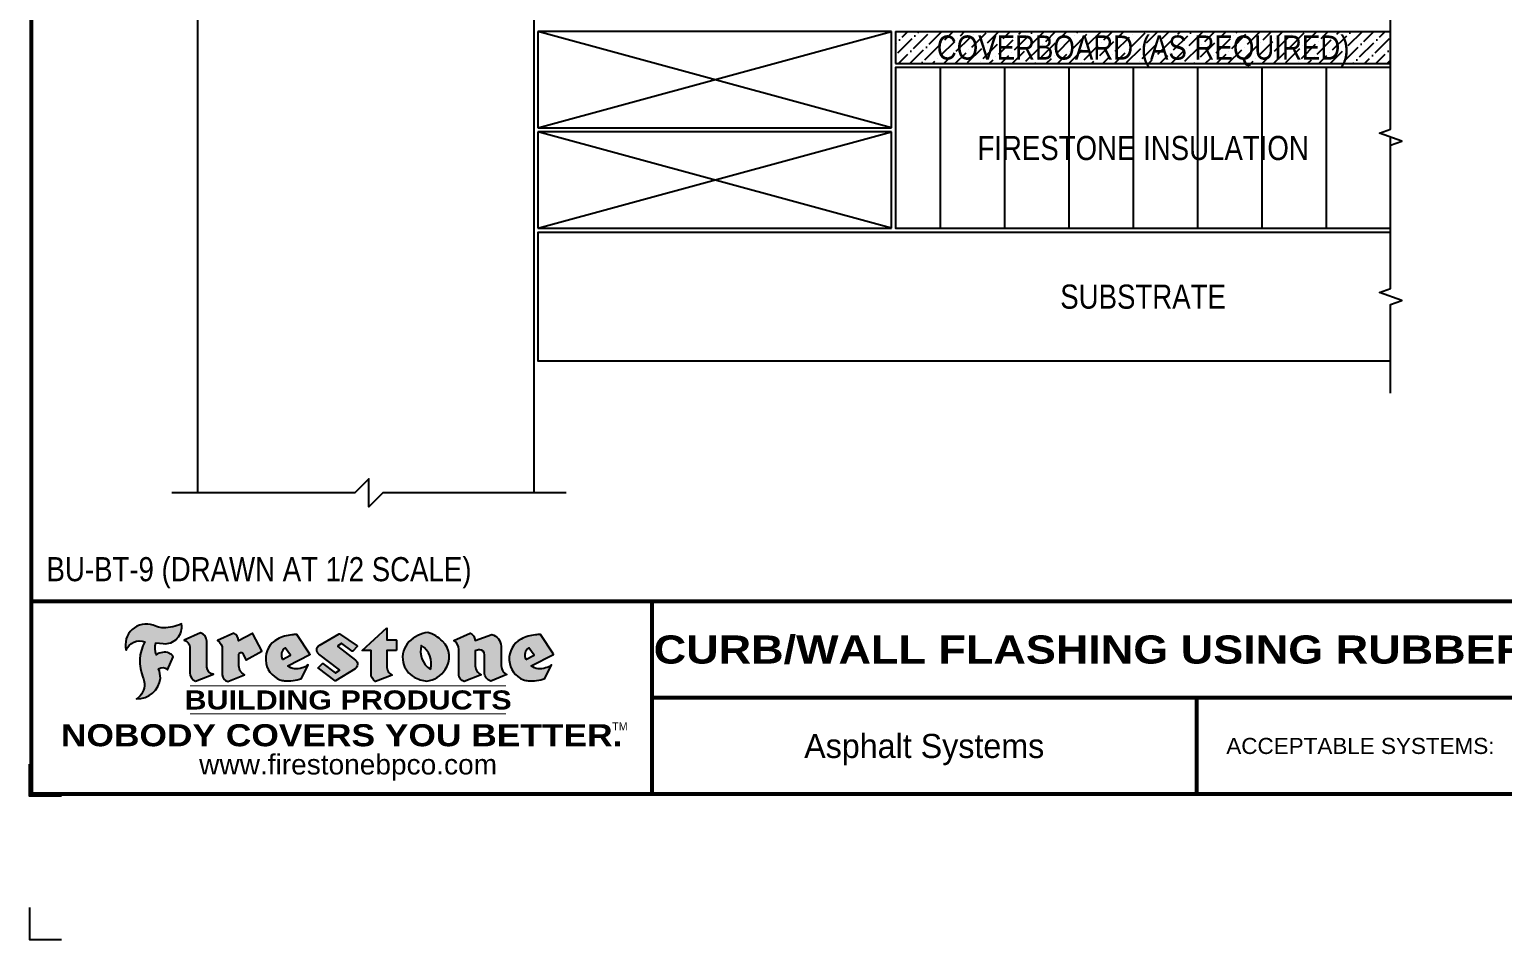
# Model space of a CAD drawing. Header units: inches. Extents: x -763.7 to -743.6, y -114.5 to -97.7.
# Drawn here: x -763.65 to -752.2, y -114.47 to -107.39 of the extents above; entities that cross this region are included whole.
import ezdxf
from ezdxf.enums import TextEntityAlignment as Align

# ---------------------------------------------------------------- set-up
doc = ezdxf.new("R2010")
doc.units = ezdxf.units.IN
doc.header["$MEASUREMENT"] = 0
doc.layers.get('0').update_dxf_attribs({"linetype": 'CONTINUOUS'})
doc.layers.get('DEFPOINTS').update_dxf_attribs({"linetype": 'CONTINUOUS'})
for name, color, linetype in [('FSBP-ANNO-LABEL', 7, 'CONTINUOUS'), ('FSBP-COVERBOARD_CANT', 46, 'CONTINUOUS'), ('FSBP-INSULATION', 7, 'CONTINUOUS'), ('FSBP-SUBSTRATE-GENERIC', 9, 'CONTINUOUS'), ('FSBP-TTLB', 7, 'CONTINUOUS'), ('FSBP-TTLB-BORDER', 7, 'CONTINUOUS'), ('FSBP-TTLB-TEXT', 7, 'CONTINUOUS'), ('FSBP-WALL-CURB', 9, 'CONTINUOUS'), ('FSBP-WOOD', 7, 'CONTINUOUS')]:
    doc.layers.add(name, color=color, linetype=linetype)
doc.styles.add('ARIAL', font='arial.ttf')
doc.styles.add('ARIAL_BOLD', font='')
doc.styles.add('ARIAL_NAR', font='ARIALN.TTF')
doc.styles.add('BANKGOTHIC', font='bgothm.ttf')
doc.styles.get('ARIAL_BOLD').set_extended_font_data('Arial Black')

# ---------------------------------------------------------------- blocks, each defined once
blk = doc.blocks.new('TTLB-ASPHALT_1')
at = {"layer": 'FSBP-TTLB-TEXT'}
h = blk.add_hatch(color=1, dxfattribs=at)
edge = h.paths.add_edge_path()
edge.add_arc((1.037309769669577, -0.1982514792917272), 0.1319107607348553, 264.0410451462098, 370.3106169565175)
edge.add_arc((1.027551646585692, 0.1214293576525733), 0.3273056962876235, 270.05058356628535, 295.23459397187514, ccw=False)
edge.add_arc((1.022801957313334, -0.06680179986895496), 0.1391656561713503, 249.3281275763668, 272.0749124149863, ccw=False)
edge.add_line((0.9736743133014443, -0.1970076156048179), (0.9474927838574558, -0.1852745150568325))
edge.add_arc((0.8939498971398336, -0.3394262635682139), 0.1631857907024099, 70.84590087378872, 194.3325259843273)
edge.add_arc((0.8444260109029358, -0.4259936440910792), 0.1179914261095279, 70.96950098067128, 156.9641407594482, ccw=False)
edge.add_arc((1.153141409296893, -0.4684497516079489), 0.3110405457095052, 150.323113748316, 203.2084295854517)
edge.add_arc((0.7562495500623072, -0.6412608153899839), 0.1218587156617311, 0.8849157075190988, 24.346689398949877, ccw=False)
edge.add_arc((0.749378166569727, -0.6475258110744306), 0.1289731377238325, -58.36655102076742, 3.6216782311386737, ccw=False)
edge.add_arc((0.825669902954445, -0.5792158350996175), 0.1783301886510355, 267.2205474105585, 354.1381621173521)
edge.add_arc((0.7903121048625223, -0.6011409294291781), 0.2127878929608591, 0.9996158580669169, 21.00503380861242)
edge.add_arc((1.018807122639402, -0.5666691048185157), 0.0513639566841585, 40.821177131732725, 125.52727787225791, ccw=False)
edge.add_line((1.057676976260041, -0.5330924682126437), (1.102776947655911, -0.4308018311949837))
edge.add_arc((1.040858222524662, -0.4699705673995993), 0.07326744446031509, 32.31675181867256, 66.31481236598174)
edge.add_arc((1.03226251882532, -0.5063316993097686), 0.1102246948011782, 69.8179132332389, 125.254734720681)
edge.add_arc((1.127708877207283, -0.3689593535312383), 0.1659710644737306, 164.1569669952081, 196.5811013160487, ccw=False)
edge.add_line((0.9680425188342383, -0.3236487780942383), (1.023615334387159, -0.3294494641845773))
h = blk.add_hatch(color=1, dxfattribs=at)
edge = h.paths.add_edge_path()
edge.add_line((2.763460561272041, -0.2072496393923444), (2.763460561272041, -0.2969520779963801))
edge.add_arc((2.765767478062685, -0.2969520779963943), 0.00230691679065842, 179.9999999996471, 269.9999999996471)
edge.add_line((2.765767478062685, -0.2992589947870528), (2.835417693520355, -0.2992589947870528))
edge.add_arc((2.835417693520355, -0.3015659115777538), 0.002306916790701052, 0, 90, ccw=False)
edge.add_line((2.837724610311056, -0.3015659115777538), (2.837724610311056, -0.3790761307453892))
edge.add_arc((2.835417693520355, -0.3790761307453749), 0.002306916790686842, 269.99999999964706, 359.99999999964706, ccw=False)
edge.add_line((2.835417693520355, -0.3813830475360618), (2.765767478062685, -0.3813830475360618))
edge.add_arc((2.765767478062685, -0.3836899643267202), 0.00230691679065842, 90.00000000035294, 180.0000000003529)
edge.add_line((2.763460561272041, -0.3836899643267344), (2.763460561272041, -0.5033995910642801))
edge.add_arc((2.836735953378934, -0.5071368822038522), 0.07337063740681407, 177.0802527808789, 245.3249543133826)
edge.add_line((2.806105814540615, -0.5738080530967267), (2.674529557384915, -0.6226036013049594))
edge.add_arc((2.708610405062075, -0.5642984087917995), 0.0675351734460605, 177.0345319916277, 239.69264280249, ccw=False)
edge.add_line((2.641165668230087, -0.560804539009709), (2.641165668230087, -0.3836899643267344))
edge.add_arc((2.638858751439443, -0.3836899643267202), 0.00230691679065842, 359.9999999996471, 449.999999999647)
edge.add_line((2.638858751439443, -0.3813830475360618), (2.572857950769389, -0.3813830475360618))
edge.add_line((2.572857950769389, -0.3813830475360618), (2.763460561272041, -0.2072496393923444))
h = blk.add_hatch(color=1, dxfattribs=at)
edge = h.paths.add_edge_path()
edge.add_line((1.275239419159561, -0.6223407783464694), (1.415345367376062, -0.5660418822574371))
edge.add_arc((1.421019305783972, -0.5090099247487814), 0.05731350411836947, 181.9717871001989, 264.31851000495806, ccw=False)
edge.add_line((1.363739737527226, -0.5109819325197265), (1.363412352251203, -0.3102363679013962))
edge.add_arc((1.294263659668758, -0.3103491388304036), 0.06914878453844908, 0.0934405599591014, 72.42834396969012)
edge.add_line((1.315139561173908, -0.2444268274366692), (1.186839444240604, -0.3024209471341379))
edge.add_arc((1.175246268095293, -0.3585110609420923), 0.05727567197445628, -0.017399788185912257, 78.322067691347, ccw=False)
edge.add_line((1.232521937428658, -0.3585284546236807), (1.232574268422297, -0.555126496687123))
edge.add_arc((1.305699496415485, -0.5558575689677241), 0.07312888236350451, 179.4272023230205, 245.3845503102953)
h = blk.add_hatch(color=1, dxfattribs=at)
edge = h.paths.add_edge_path()
edge.add_line((1.792026821926584, -0.3839679064720229), (1.722158956877934, -0.2518542302253621))
edge.add_arc((1.720119655279632, -0.2529327078887889), 0.002306916790721916, 27.87197133405528, 117.3766794470726)
edge.add_line((1.719058846382097, -0.250884159729182), (1.610638460368705, -0.3070279753467702))
edge.add_arc((1.547088841662969, -0.306102665849437), 0.06355635479880158, 359.165808011073, 425.8793658831422)
edge.add_line((1.573061729235633, -0.2480956029480268), (1.446879247402876, -0.3051325108639702))
edge.add_arc((1.407812067100195, -0.3703571330466247), 0.07602957263902092, -3.441403975725109, 59.07992244284969, ccw=False)
edge.add_line((1.483704536400296, -0.3749210150788969), (1.483704536400296, -0.5723838140635706))
edge.add_arc((1.540537465180449, -0.5682544061150878), 0.05698275005415228, 184.1557352478595, 255.3066498366543)
edge.add_line((1.526084036778343, -0.6233736605654059), (1.657291340682093, -0.570650514527486))
edge.add_arc((1.688298576827208, -0.502139038842401), 0.07520153584805701, 207.5160880841914, 245.649226723163, ccw=False)
edge.add_arc((1.721050197024908, -0.491448816845633), 0.1093332836229113, 179.4823365255141, 204.5537900001094, ccw=False)
edge.add_line((1.611721375809452, -0.4904610114968335), (1.611721375809452, -0.4126404716788983))
edge.add_arc((1.628589765097189, -0.4141592990360436), 0.01693662875851165, 28.356188110622497, 174.8549701683584, ccw=False)
edge.add_arc((1.627340435522399, -0.4197189881350454), 0.02111886817708033, 22.216893572439517, 40.10213956426492, ccw=False)
edge.add_line((1.646891420738257, -0.4117336534413738), (1.666638796144639, -0.4549750258192233))
edge.add_arc((1.668737246926753, -0.4540167099035415), 0.002306916790685597, 204.5451281842828, 299.6323508190067)
edge.add_line((1.669877862091766, -0.4560219186518992), (1.791128135493295, -0.3870515928837648))
edge.add_line((1.791128135493295, -0.3870515928837648), (1.792026821926584, -0.3839679064720229))
h = blk.add_hatch(color=1, dxfattribs=at)
h.paths.add_polyline_path([(2.063388732080512, -0.2583237030618903, 0.02524281661523788), (2.025024361750752, -0.2610532129309178, 0.1213611957758757), (1.901773912052249, -0.3008158885520373, 0.6151668103976068), (1.93274136141747, -0.6099060679591872, 0.05306812109568645), (1.967936229862175, -0.617865745600497, 0.1150932231766138), (2.099126721549737, -0.5994933789882708), (2.151195569562105, -0.4944891916583316, -0.08755405562188731), (2.104230609512001, -0.5187113292177372, -0.265591761123442), (1.992692314386659, -0.5010701623316862), (2.165347897647223, -0.4141184325909109, 0.4518949533370738), (2.166222728871162, -0.4107679608846269)])
h.paths.add_polyline_path([(2.014217313945437, -0.4188965037300676), (1.951113654018855, -0.4515330109460507, -0.3720533890450154), (1.973177450672722, -0.3607130665457561)], flags=16)
h = blk.add_hatch(color=1, dxfattribs=at)
edge = h.paths.add_edge_path()
edge.add_arc((2.260407392426799, -0.3775796671688738), 0.0415245022322573, 123.20805433950699, 232.2027298779723, ccw=False)
edge.add_line((2.237665217914071, -0.3428366421988329), (2.393535971665983, -0.2540943745380986))
edge.add_arc((2.394677353533154, -0.2560991469722467), 0.00230691679074142, 55.64644466176969, 119.65426054492929, ccw=False)
edge.add_line((2.395979141996861, -0.2541946229174954), (2.531809646140459, -0.3470380726374032))
edge.add_arc((2.530468902927936, -0.3489153772789848), 0.00230691679070047, -42.73110123842042, 54.46613537395791, ccw=False)
edge.add_line((2.532163440279987, -0.3504807552658491), (2.498457913851155, -0.3869673252714421))
edge.add_arc((2.496763376499132, -0.385401947284592), 0.002306916790673087, 233.75270768949161, 317.26889876139137, ccw=False)
edge.add_line((2.495399362263356, -0.38726241234572), (2.413849913492982, -0.3274738082119626))
edge.add_arc((2.412485899257177, -0.3293342732731332), 0.002306916790719977, 53.75270768979654, 124.4135619297866)
edge.add_line((2.41118211687575, -0.3274311136421062), (2.382933981293377, -0.346782838468144))
edge.add_arc((2.384237763674776, -0.3486859980991568), 0.002306916790694806, 124.4135619293765, 231.8459020253658)
edge.add_line((2.382812599816248, -0.3505000469010184), (2.519899969301207, -0.4581994452042721))
edge.add_arc((2.494247019847677, -0.4908523236374407), 0.0415245022322573, -55.21225898295228, 51.84590202520451, ccw=False)
edge.add_line((2.517938320565804, -0.5249552055672808), (2.364434947484597, -0.6179520922513717))
edge.add_arc((2.363239601923482, -0.6159790200102009), 0.002306916790727131, 233.2955624372974, 301.2087215702374, ccw=False)
edge.add_line((2.361860787187538, -0.6178285429225383), (2.231266621301074, -0.5204709167214361))
edge.add_arc((2.232647938930654, -0.518623262347532), 0.002306916790697738, 135.5134179846412, 233.2179869199849, ccw=False)
edge.add_line((2.231002150870836, -0.5170067083764565), (2.262839375599356, -0.4845937328397696))
edge.add_arc((2.264485163659231, -0.4862102868108593), 0.002306916790748635, 53.03528399994502, 135.5134179853723, ccw=False)
edge.add_line((2.265872365996302, -0.4843670465239001), (2.361834678328762, -0.5565872257804898))
edge.add_arc((2.363221880665748, -0.55474398549363), 0.00230691679062697, 233.0352840000717, 302.2362632414427)
edge.add_line((2.36445241715569, -0.5566953042850713), (2.39428499383348, -0.5378823484768844))
edge.add_arc((2.393054457343538, -0.5359310296853721), 0.002306916790685158, 302.2362632406162, 412.202729876843)
edge.add_line((2.394468296066179, -0.5341081404551886), (2.234958295420142, -0.4103916733127022))
h = blk.add_hatch(color=1, dxfattribs=at)
edge = h.paths.add_edge_path(flags=16)
edge.add_arc((2.940363509127394, -0.4847985213681483), 0.1684614578629417, 344.5558804047865, 417.0140046669545)
edge.add_arc((3.194458079644619, -0.3883534532477739), 0.1684614578629416, 164.5558804047865, 237.0140046669546)
edge = h.paths.add_edge_path()
edge.add_arc((3.069375116502187, -0.4399344555144893), 0.1828726885096673, 136.0914512150047, 191.213418978326)
edge.add_arc((3.064939550433394, -0.4318234379590393), 0.18031488047485, 194.0167254156723, 240.666373083186)
edge.add_arc((3.098047041778983, -0.3845058757092517), 0.2378525180183701, 239.2975390661776, 264.2889872773176)
edge.add_arc((3.048844782126224, -0.419023238379296), 0.203760689247156, 277.1986764832035, 326.503572961274)
edge.add_arc((3.077739326803538, -0.434104661646515), 0.1713748657917091, 325.3768876809903, 406.3828327799087)
edge.add_arc((3.011839488065931, -0.4896144380417837), 0.257194564585, 44.2846255351977, 73.82901434867308)
edge.add_arc((3.117152499586979, -0.4983433120546721), 0.2579560664039132, 97.50292863483669, 134.1039137579027)
h = blk.add_hatch(color=1, dxfattribs=at)
edge = h.paths.add_edge_path()
edge.add_line((3.322690228557462, -0.5721896537377091), (3.322690228557462, -0.3749210150788969))
edge.add_arc((3.24679775925739, -0.3703571330465678), 0.076029572638996, 356.5585960242387, 419.0799224428129)
edge.add_line((3.285864939560099, -0.3051325108639702), (3.412047421392799, -0.2480956029480268))
edge.add_arc((3.386074533820164, -0.3061026658494939), 0.06355635479883807, 0.3962622833877276, 65.87936588318718, ccw=False)
edge.add_line((3.449629368605429, -0.3056631084210863), (3.580526418688805, -0.2593848434574539))
edge.add_arc((3.555744121700968, -0.3530904070730259), 0.09692726601172152, 2.366977007666776, 75.18615851992018, ccw=False)
edge.add_line((3.652588689330287, -0.3490873311063041), (3.652588689330287, -0.4883770011386872))
edge.add_arc((3.761877549389567, -0.4914934052703757), 0.1093332836229049, 178.3666365323574, 204.5537900000422)
edge.add_arc((3.729125929191724, -0.502183627267101), 0.07520153584796149, 207.5160880841713, 245.2240541443095)
edge.add_line((3.697611150971852, -0.5704631245385627), (3.572585913552643, -0.6207021253773775))
edge.add_arc((3.595347186007587, -0.5526356419907756), 0.0717713151919874, 180.3328587115751, 251.51018566665869, ccw=False)
edge.add_line((3.523577081955409, -0.5530525936986663), (3.523577081955409, -0.4153032515383615))
edge.add_arc((3.486319529276869, -0.4148773504126382), 0.03725998689428563, 359.3450650296066, 449.0500281941025)
edge.add_arc((3.482769874121715, -0.4419622099033518), 0.06447454900600776, 86.29402372314017, 119.8211331593848)
edge.add_line((3.450707067966732, -0.3860252459975726), (3.450707067966732, -0.4904610114968335))
edge.add_arc((3.560035889182245, -0.4914488168456472), 0.1093332836229753, 179.4823365255069, 204.5537900001023)
edge.add_arc((3.527284268984403, -0.5021390388425004), 0.07520153584796385, 207.5160880841699, 245.6492267231416)
edge.add_line((3.496277032839316, -0.570650514527486), (3.365069728935509, -0.6233736605654059))
edge.add_arc((3.379502486061938, -0.5682868177318028), 0.05694615642555721, 183.9298782390169, 255.318496325343, ccw=False)
h = blk.add_hatch(color=1, dxfattribs=at)
h.paths.add_polyline_path([(3.957695472291277, -0.2583237030618903, 0.02524281661523822), (3.919331101961575, -0.2610532129309178, 0.1085638477195505), (3.807890832595604, -0.2939221658134414, 0.6425897848490651), (3.827048101628293, -0.6099060679591872, 0.05306812109569052), (3.862242970072884, -0.617865745600497, 0.1150932231766133), (3.993433461760503, -0.5994933789882708), (4.045502309772871, -0.4944891916583316, -0.08755405562189084), (3.998537349722767, -0.5187113292177372, -0.2655917611234366), (3.886999054597368, -0.5010701623316862), (4.059654637857989, -0.4141184325909109, 0.4518949533370731), (4.060529469081928, -0.4107679608846269)])
h.paths.add_polyline_path([(3.90852405415626, -0.4188965037300676), (3.845420394229677, -0.4515330109460507, -0.3720533890450147), (3.867484190883488, -0.3607130665457561)], flags=16)
at = {"layer": 'DEFPOINTS', "color": 1}
blk.add_lwpolyline([(0.234375, -1.515625), (-0.015625, -1.515625), (-0.015625, -1.265625)], dxfattribs=at)
at = {"layer": 'DEFPOINTS', "linetype": 'Continuous', "ltscale": 1.75}
blk.add_lwpolyline([(-0.015625, -2.380833333333342), (-0.015625, -2.630833333333342), (0.234375, -2.630833333333342)], dxfattribs=at)
at = {"layer": 'FSBP-TTLB', "const_width": 0.03125}
for points in [[(0, 0), (0, -1.5), (20, -1.5), (20, 0), (0, 0)], [(4.825208527206769, 0), (4.825208527206769, -0.75)], [(4.825208527206769, -0.75), (14.84028770518938, -0.75)], [(4.825208527206769, -0.75), (4.825208527206769, -1.5)]]:
    blk.add_lwpolyline(points, dxfattribs=at)
at = {"layer": 'FSBP-TTLB-BORDER', "const_width": 0.03125}
blk.add_lwpolyline([(20, 0), (20, 13), (0, 13), (0, 0)], dxfattribs=at)
at = {"layer": 'FSBP-TTLB-TEXT', "color": 1}
blk.add_line((0.7358432058323388, -0.379822754145593), (0.7358432058323388, -0.379822754145593), dxfattribs=at)
for points in [[(1.023615323725323, -0.3294494630716969, 0.5000510906601082), (1.167090420776901, -0.1746414942047778, -0.1103304102359608), (1.027840608309816, -0.2058762110801382, -0.09957876667165425), (0.9736743133014443, -0.1970076156048179), (0.9474927838574558, -0.1852745150568325, 0.5978159689075124), (0.7358432058323388, -0.379822754145593, -0.3938834584182213), (0.8828996422548698, -0.3144510229727047, 0.2349406564350952), (0.86727108227484, -0.5910237178633082, -0.1027304183841549), (0.8780937320133262, -0.6393788197974146, -0.2772692352614086), (0.8170223912655956, -0.7573362346216896, 0.3985429150902959), (1.003067614090241, -0.5974286950643517, 0.0875124847930418), (0.9889600163401155, -0.5248671157293501, -0.3874031597924062), (1.057676976260041, -0.5330924682126437), (1.102776947655911, -0.4308018311949837, 0.1494423498871741), (1.07029056398062, -0.4028746979725923, 0.2467195073738216), (0.9686394281704906, -0.4163228904100862, -0.1424285161541127), (0.9680425188342383, -0.3236487780942383), (1.023615334387159, -0.3294494641845773)], [(2.763460561272041, -0.2072496393923444), (2.763460561272041, -0.2969520779963801, 0.4142135623730958), (2.765767478062685, -0.2992589947870528), (2.835417693520355, -0.2992589947870528, -0.414213562373095), (2.837724610311056, -0.3015659115777538), (2.837724610311056, -0.3790761307453892, -0.4142135623730938), (2.835417693520355, -0.3813830475360618), (2.765767478062685, -0.3813830475360618, 0.4142135623730958), (2.763460561272041, -0.3836899643267344), (2.763460561272041, -0.5033995910642801, 0.3068985753588853), (2.806105814540615, -0.5738080530967267), (2.674529557384915, -0.6226036013049594, -0.2804194150632976), (2.641165668230087, -0.560804539009709), (2.641165668230087, -0.3836899643267344, 0.414213562373095), (2.638858751439443, -0.3813830475360618), (2.572857950769389, -0.3813830475360618), (2.763460561272041, -0.2072496393923444)], [(2.166222728871162, -0.4107679608846269), (2.063388732080512, -0.2583237030618903, 0.02524281661523788), (2.025024361750752, -0.2610532129309178, 0.1085638477195265), (1.913584092384895, -0.2939221658134414, 0.6425897848491228), (1.93274136141747, -0.6099060679591872, 0.05306812109568648), (1.967936229862175, -0.617865745600497, 0.1150932231766137), (2.099126721549737, -0.5994933789882708), (2.151195569562105, -0.4944891916583316, -0.0875540556218873), (2.104230609512001, -0.5187113292177372, -0.2655917611234418), (1.992692314386659, -0.5010701623316862), (2.165347897647223, -0.4141184325909109)], [(4.060529469081928, -0.4107679608846269), (3.957695472291277, -0.2583237030618903, 0.02524281661523788), (3.919331101961575, -0.2610532129309178, 0.1085638477195265), (3.807890832595604, -0.2939221658134414, 0.6425897848491228), (3.827048101628293, -0.6099060679591872, 0.05306812109568648), (3.862242970072884, -0.617865745600497, 0.1150932231766137), (3.993433461760503, -0.5994933789882708), (4.045502309772871, -0.4944891916583316, -0.0875540556218873), (3.998537349722767, -0.5187113292177372, -0.2655917611234418), (3.886999054597368, -0.5010701623316862), (4.059654637857989, -0.4141184325909109)], [(4.059654637857989, -0.4141184325909109, 0.4518949533370731), (4.060529469081928, -0.4107679608846269, 0.4518949533370731)]]:
    blk.add_lwpolyline(points, format="xyb", dxfattribs=at)
for points in [[(1.275239419159561, -0.6223407783464694), (1.415345367376062, -0.5660418822574371, -0.3756100036733062), (1.363739737527226, -0.5109819325197265), (1.363412352251203, -0.3102363679013962, 0.3265360292958048), (1.315139561173908, -0.2444268274366692), (1.186839444240604, -0.3024209471341379, -0.3557863980845349), (1.232521937428658, -0.3585284546236807), (1.232574268422297, -0.555126496687123, 0.2960110723418457)], [(1.792026821926584, -0.3839679064720229), (1.722158956877934, -0.2518542302253621, 0.4116839150163434), (1.719058846382097, -0.250884159729182), (1.610638460368705, -0.3070279753467702, 0.2996033003794034), (1.573061729235633, -0.2480956029480268), (1.446879247402876, -0.3051325108639702, -0.2797757560995365), (1.483704536400296, -0.3749210150788969), (1.483704536400296, -0.5723838140635706, 0.320828638474519), (1.526084036778343, -0.6233736605654059), (1.657291340682093, -0.570650514527486, -0.1679398621276611), (1.621603752698661, -0.5368819723450571, -0.1098333365370753), (1.611721375809452, -0.4904610114968335), (1.611721375809452, -0.4126404716788983, -0.743334502655012), (1.64349420176768, -0.4061152228778298, -0.07819791644735608), (1.646891420738257, -0.4117336534413738), (1.666638796144639, -0.4549750258192233, 0.4404648714563479), (1.669877862091766, -0.4560219186518992), (1.791128135493295, -0.3870515928837648)], [(2.234958295420142, -0.4103916733127022, -0.5150044486718882), (2.237665217914071, -0.3428366421988329), (2.393535971665983, -0.2540943745380986, -0.2867822934100265), (2.395979141996861, -0.2541946229174954), (2.531809646140459, -0.3470380726374032, -0.4515027974650387), (2.532163440279987, -0.3504807552658491), (2.498457913851155, -0.3869673252714421, -0.3814439164929681), (2.495399362263356, -0.38726241234572), (2.413849913492982, -0.3274738082119626, 0.3184718635035665), (2.41118211687575, -0.3274311136421062), (2.382933981293377, -0.346782838468144, 0.5064094529656681), (2.382812599816248, -0.3505000469010184), (2.519899969301207, -0.4581994452042721, -0.5043597839115849), (2.517938320565804, -0.5249552055672808), (2.364434947484597, -0.6179520922513717, -0.3053163970316367), (2.361860787187538, -0.6178285429225383), (2.231266621301074, -0.5204709167214361, -0.4541703869768119), (2.231002150870836, -0.5170067083764565), (2.262839375599356, -0.4845937328397696, -0.3762644290664977), (2.265872365996302, -0.4843670465239001), (2.361834678328762, -0.5565872257804898, 0.3114700032088108), (2.36445241715569, -0.5566953042850713), (2.39428499383348, -0.5378823484768844, 0.520381097387146), (2.394468296066179, -0.5341081404551886)], [(2.937624918725987, -0.3131105398334029, 0.2452625673097023), (2.889993533867141, -0.4754966266250307, 0.2064059665179019), (2.976604338974084, -0.5890186876871866, 0.1094800500670344), (3.074378098474654, -0.6211778035979165, 0.2185147641853038), (3.218764944843201, -0.5314757029352819, 0.3689489483072479), (3.195959963110113, -0.3100352223135445, 0.1296305888694145), (3.0834694040758, -0.242595816912754, 0.1610736375384317)], [(3.10274193015772, -0.5296595419651595, 0.3271311138286319), (3.032079658614293, -0.3434924326507627, 0.3271311138286322)], [(3.322690228557462, -0.5721896537377091), (3.322690228557462, -0.3749210150788969, 0.2797757560995341), (3.285864939560099, -0.3051325108639702), (3.412047421392799, -0.2480956029480268, -0.2937618496109166), (3.449629368605429, -0.3056631084210863), (3.580526418688805, -0.2593848434574539, -0.3288760160581939), (3.652588689330287, -0.3490873311063041), (3.652588689330287, -0.4883770011386872, 0.114762897203527), (3.662431105063263, -0.536926560769686, 0.166032965990522), (3.697611150971852, -0.5704631245385627), (3.572585913552643, -0.6207021253773775, -0.3209557512194564), (3.523577081955409, -0.5530525936986663), (3.523577081955409, -0.4153032515383615, 0.4127061514896111), (3.48693727661589, -0.3776224848030694, 0.1473421876160361), (3.450707067966732, -0.3860252459975726), (3.450707067966732, -0.4904610114968335, 0.1098333365370753), (3.460589444855941, -0.5368819723450855, 0.1679398621276611), (3.496277032839316, -0.570650514527486), (3.365069728935509, -0.6233736605654059, -0.3219729545308964), (3.322690228557462, -0.5721896537377091, 29.1476284739)], [(1.951113654018855, -0.4515330109460507), (2.014217313945437, -0.4188965037300676), (1.973177450672722, -0.3607130665457561, 0.3720533890450154)], [(3.845420394229677, -0.4515330109460507), (3.90852405415626, -0.4188965037300676), (3.867484190883488, -0.3607130665457561, 0.3720533890450154)]]:
    blk.add_lwpolyline(points, format="xyb", close=True, dxfattribs=at)
at = {"layer": 'FSBP-TTLB-TEXT'}
for points, const_width in [([(1.233926579809207, -0.6584455781731435), (3.691229482685259, -0.6584455781731577)], 0.0078125), ([(9.061522829276782, -0.75), (9.061522829276782, -1.5)], 0.03125), ([(1.233926579809207, -0.8761560960495984), (3.691229482685259, -0.8761560960495842)], 0.0078125)]:
    blk.add_lwpolyline(points, dxfattribs=dict(at, const_width=const_width))
at = {"layer": 'FSBP-TTLB-TEXT', "color": 1}
for centre, start, end in [((1.789987520328282, -0.3850463841354355), 299.6323508193319, 27.87197133380463), ((2.164310260790558, -0.412058050385383), 296.7304547840455, 34.00233684987403)]:
    blk.add_arc(centre, 0.00230691679068068, start, end, dxfattribs=at)
at = {"layer": 'FSBP-TTLB-TEXT', "lineweight": 18, "style": 'ARIAL_BOLD'}
blk.add_text('BUILDING PRODUCTS', height=0.1484375, dxfattribs=at).set_placement((2.462578031247233, -0.7673008371113639), align=Align.MIDDLE_CENTER)
at = {"layer": 'FSBP-TTLB-TEXT', "color": 1}
for s, height, style, p in [('NOBODY COVERS YOU BETTER.', 0.171875, 'ARIAL_BOLD', (2.412604263603384, -1.041650450587369)), ('TM', 0.0625, 'BANKGOTHIC', (4.576671173373001, -0.9725745042934193))]:
    blk.add_text(s, height=height, dxfattribs=dict(at, style=style)).set_placement(p, align=Align.MIDDLE_CENTER)
at = {"layer": 'FSBP-TTLB-TEXT'}
for s, height, style, p in [('Asphalt Systems', 0.1875, 'BANKGOTHIC', (6.943365678241776, -1.125)), ('www.firestonebpco.com', 0.15625, 'ARIAL', (2.462578031247233, -1.268657306740124))]:
    blk.add_text(s, height=height, dxfattribs=dict(at, style=style)).set_placement(p, align=Align.MIDDLE_CENTER)
at = {"layer": 'FSBP-TTLB-TEXT', "style": 'ARIAL'}
blk.add_text('ACCEPTABLE SYSTEMS:', height=0.125, dxfattribs=at).set_placement((9.292812815915624, -1.125), align=Align.MIDDLE_LEFT)
at = {"layer": 'FSBP-TTLB-TEXT'}
for tag, height, style, p in [('DETAIL_DESCP_LINE_1', 0.21875, 'ARIAL_BOLD', (9.832748116198076, -0.375)), ('ISSUE_REV_DATE', 0.21875, 'ARIAL', (15.84069633627263, -0.7282559425942452)), ('DETAIL_NUMBER', 0.4375, 'ARIAL', (18.42055248367797, -0.8931630692489421))]:
    blk.add_attdef(tag, text='', height=height, dxfattribs=dict(at, style=style)).set_placement(p, align=Align.MIDDLE_CENTER)
at = {"layer": 'FSBP-TTLB-TEXT', "style": 'ARIAL'}
blk.add_attdef('ACCPT_SYSTEMS', text='', height=0.21875, dxfattribs=at).set_placement((11.49438170418193, -1.125), align=Align.MIDDLE_LEFT)

msp = doc.modelspace()

# ---------------------------------------------------------------- hatches: boundary and pattern name
at = {"layer": 'FSBP-COVERBOARD_CANT'}
h = msp.add_hatch(dxfattribs=at)
h.set_pattern_fill('ANSI36', color=256, scale=0.5, style=0)
h.set_pattern_definition([(45, (-902.5178603907489, -9.596227025173519), (0.03314563036811942, 0.1215339780164378), [0.15625, -0.03125, 0, -0.03125])])
h.paths.add_polyline_path([(-753.0661443152225, -107.4093577702049), (-756.9163607180453, -107.4093577702049), (-756.9163607180453, -107.6593577702049), (-753.0661443152225, -107.6593577702048)])
h.paths.add_polyline_path([(-756.5382873904401, -107.7447197245023), (-753.4442176428277, -107.7447197245023), (-753.4442176428277, -107.3757949291407), (-756.5382873904401, -107.3757949291407)], flags=9)
at = {"layer": 'FSBP-INSULATION'}
h = msp.add_hatch(dxfattribs=at)
h.set_pattern_fill('LINE', color=256, scale=4, angle=90, style=0)
h.set_pattern_definition([(90, (-903.5664152751015, -9.685254256375586), (-0.5, 3.061515884555943e-17), [])])
h.paths.add_polyline_path([(-753.0661443152223, -108.2943133087087), (-752.9802856458643, -108.2630633087087), (-753.1520029845803, -108.2005633087087), (-753.0661443152225, -108.1693133087087), (-753.0661443152225, -107.6906077702048), (-756.9163607180453, -107.6906077702049), (-756.9163607180454, -108.9406077702049), (-753.0661443152225, -108.9406077702048)])
h.paths.add_polyline_path([(-756.3285969061291, -108.4610609591544), (-753.6539081271386, -108.4610609591544), (-753.6539081271386, -108.1700266822103), (-756.3285969061291, -108.1700266822103)], flags=24)

# ---------------------------------------------------------------- linework, layer by layer
at = {"layer": 'FSBP-COVERBOARD_CANT'}
for p, q in [((-756.9163607180453, -107.4093577702049), (-756.9163607180453, -107.6593577702049)), ((-756.9163607180453, -107.4093577702049), (-753.0661443152225, -107.4093577702049)), ((-756.9163607180453, -107.6593577702049), (-753.0661443152225, -107.6593577702049))]:
    msp.add_line(p, q, dxfattribs=at)
at = {"layer": 'FSBP-INSULATION', "linetype": 'Continuous'}
msp.add_lwpolyline([(-753.0661443152225, -108.9406077702048), (-753.0661443152225, -108.2943133087087), (-752.9802856458645, -108.2630633087087), (-753.1520029845805, -108.2005633087087), (-753.0661443152225, -108.1693133087087), (-753.0661443152225, -107.0187327702048)], dxfattribs=at)
at = {"layer": 'FSBP-INSULATION'}
msp.add_lwpolyline([(-753.0661443152225, -107.6906077702048), (-756.9163607180453, -107.6906077702048), (-756.9163607180454, -108.9406077702049), (-753.0661443152225, -108.9406077702048)], dxfattribs=at)
at = {"layer": 'FSBP-SUBSTRATE-GENERIC'}
for points in [[(-753.0661443152225, -110.2218577702049), (-753.0661443152225, -109.5343577702049), (-752.9802856458645, -109.5031077702049), (-753.1520029845805, -109.4406077702049), (-753.0661443152225, -109.4093577702049), (-753.0661443152225, -108.9406077702048)], [(-753.0661443152225, -108.971857770205), (-759.6976107180453, -108.9718577702049), (-759.6976107180453, -109.9718577702049), (-753.0661443152225, -109.9718577702049)]]:
    msp.add_lwpolyline(points, dxfattribs=at)
at = {"layer": 'FSBP-WALL-CURB'}
msp.add_line((-762.3442852589939, -110.9987145698032), (-762.3442852589939, -102.4736382413681), dxfattribs=at)
at = {"layer": 'FSBP-WALL-CURB', "linetype": 'Continuous', "ltscale": 1.75}
msp.add_line((-759.7288607180453, -104.0662770203317), (-759.7288607180454, -110.9987145698032), dxfattribs=at)
msp.add_lwpolyline([(-759.4788607180453, -110.9987145698032), (-760.902975015431, -110.9987145698032), (-761.0123286120837, -111.1080681664559), (-761.0123286120837, -110.8893609731505), (-761.1216822087365, -110.9987145698032), (-762.5457965061221, -110.9987145698032)], dxfattribs=at)
at = {"layer": 'FSBP-WOOD', "ltscale": 1.75}
for p, q in [((-756.9476107180453, -107.4093577702049), (-759.6976107180453, -107.4093577702049)), ((-759.6976107180453, -107.4093577702049), (-759.6976107180453, -108.1593577702049)), ((-759.6976107180453, -108.1593577702049), (-756.9476107180453, -107.4093577702049)), ((-756.9476107180453, -108.1593577702049), (-759.6976107180453, -107.4093577702049)), ((-756.9476107180453, -108.1593577702049), (-756.9476107180453, -107.4093577702049)), ((-759.6976107180453, -108.1593577702049), (-756.9476107180453, -108.1593577702049)), ((-756.9476107180453, -108.1906077702049), (-759.6976107180453, -108.1906077702049)), ((-759.6976107180453, -108.9406077702049), (-756.9476107180453, -108.1906077702049)), ((-756.9476107180453, -108.9406077702049), (-759.6976107180453, -108.1906077702049)), ((-759.6976107180453, -108.1906077702049), (-759.6976107180453, -108.9406077702049)), ((-756.9476107180453, -108.9406077702049), (-756.9476107180453, -108.1906077702049)), ((-759.6976107180453, -108.9406077702049), (-756.9476107180453, -108.9406077702049))]:
    msp.add_line(p, q, dxfattribs=at)

# ---------------------------------------------------------------- block references
ref = msp.add_blockref('TTLB-ASPHALT_1', (-763.6369736728426, -111.8417365816885))
ref.add_attrib('DETAIL_DESCP_LINE_1', 'CURB/WALL FLASHING USING RUBBERGARD MEMBRANE', dxfattribs={"layer": 'FSBP-TTLB-TEXT', "height": 0.21875, "style": 'ARIAL_BOLD'}).set_placement((-753.8042255566445, -112.2167365816885), align=Align.MIDDLE_CENTER)

# ---------------------------------------------------------------- texts
at = {"layer": 'DEFPOINTS', "style": 'ARIAL_NAR'}
msp.add_text('BU-BT-9 (DRAWN AT 1/2 SCALE)', height=0.1875, dxfattribs=at).set_placement((-763.5198163187681, -111.5917365816885), align=Align.MIDDLE_LEFT)
at = {"layer": 'FSBP-ANNO-LABEL', "style": 'ARIAL_NAR'}
for s, p in [('FIRESTONE INSULATION', (-754.9912525166338, -108.3156077702049)), ('SUBSTRATE', (-754.9912525166338, -109.4718577702049))]:
    msp.add_text(s, height=0.1875, dxfattribs=at).set_placement(p, align=Align.MIDDLE_CENTER)
at = {"layer": 'FSBP-COVERBOARD_CANT', "style": 'ARIAL_NAR'}
msp.add_text('COVERBOARD (AS REQUIRED)', height=0.1875, dxfattribs=at).set_placement((-754.9912525166338, -107.5343577702049), align=Align.MIDDLE_CENTER)

doc.saveas('drawing.dxf')
